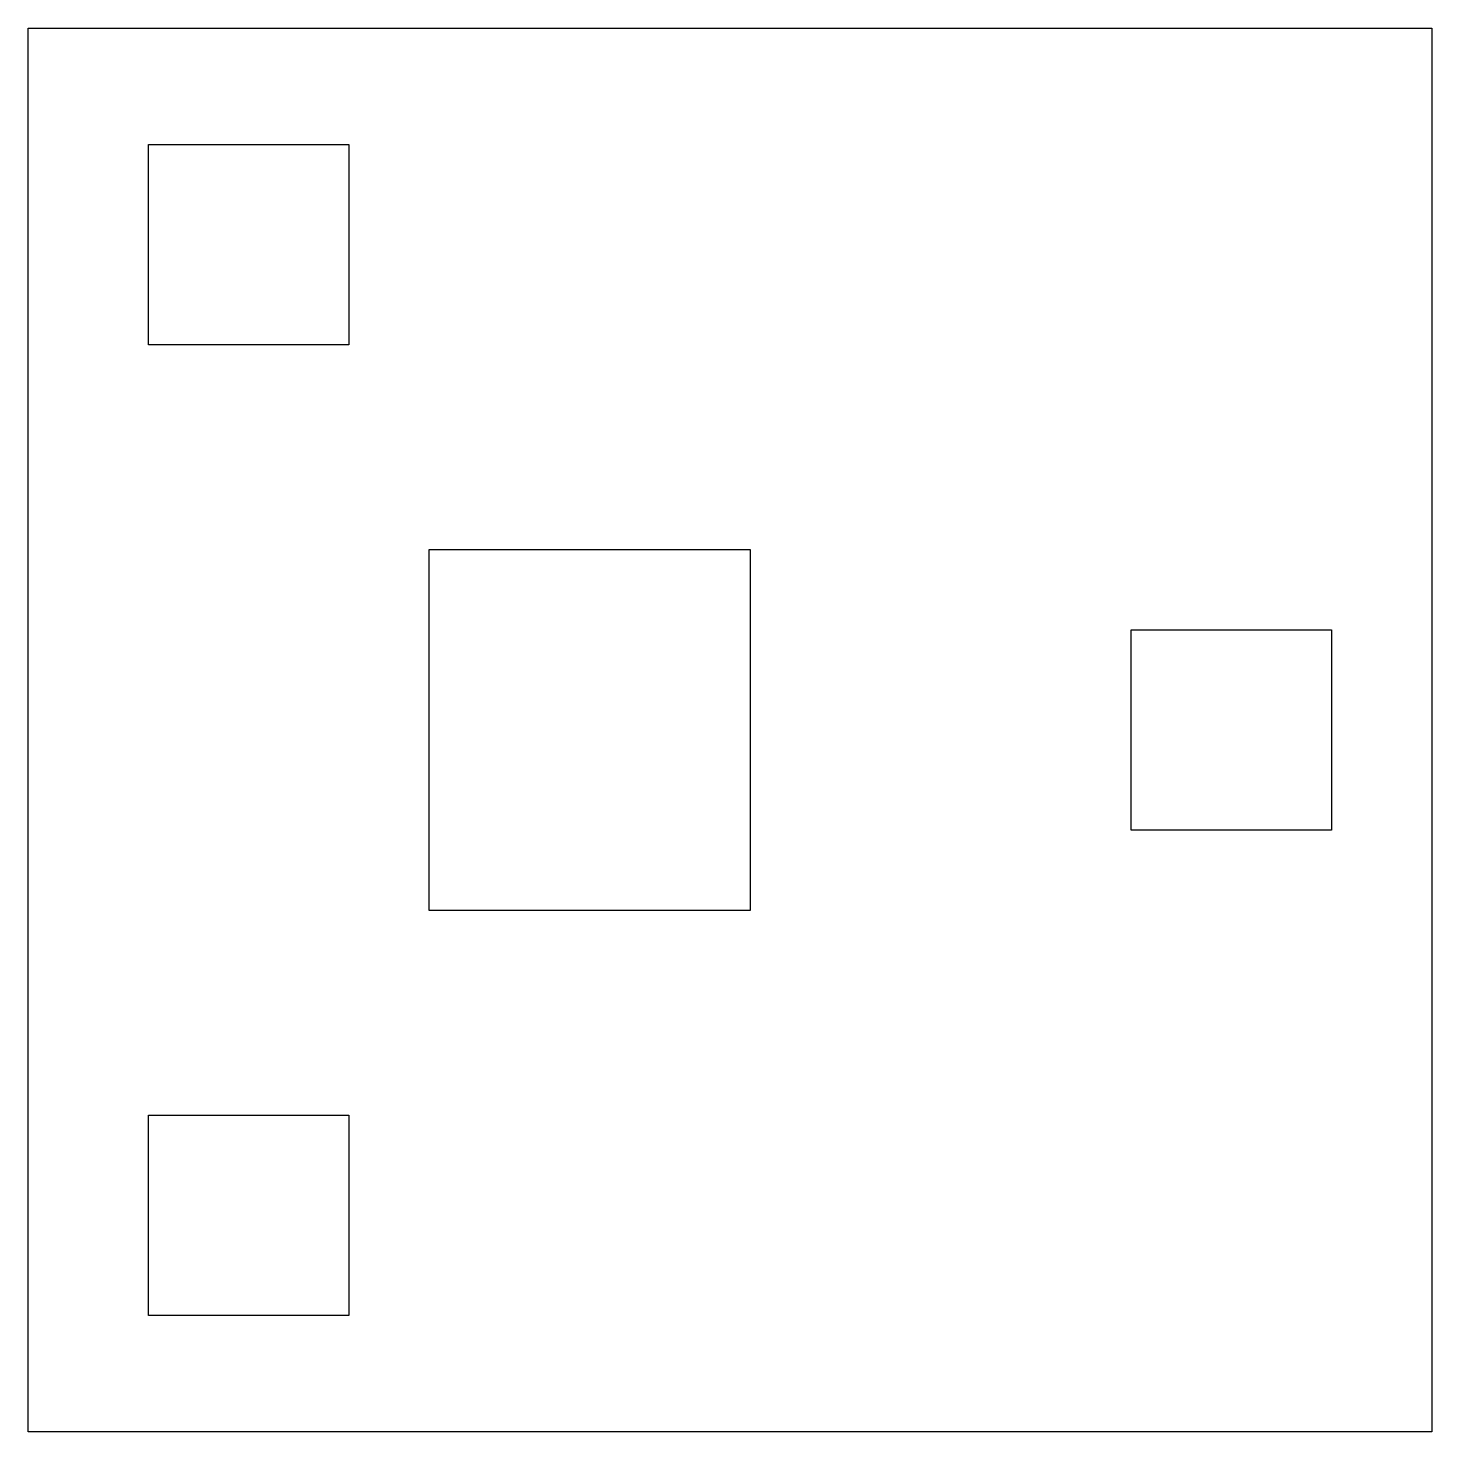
# Model space of a CAD drawing. Extents: x -2.19 to 2.19, y -2.19 to 2.19.
import ezdxf

# ---------------------------------------------------------------- set-up
doc = ezdxf.new("R2010")
doc.units = 0
doc.header["$LTSCALE"] = 50
doc.header["$MEASUREMENT"] = 0
doc.layers.get('0').update_dxf_attribs({"linetype": 'CONTINUOUS'})

msp = doc.modelspace()

# ---------------------------------------------------------------- linework, layer by layer
for p, q in [((-1.8125, 1.2), (-1.8125, 1.825)), ((-1.8125, 1.825), (-1.1875, 1.825)), ((-1.1875, 1.825), (-1.1875, 1.2)), ((-1.1875, 1.2), (-1.8125, 1.2)), ((-0.9375, -0.5625), (-0.9375, 0.5625)), ((-0.9375, 0.5625), (-0.15, 0.5625)), ((-0.4375, 0.5625), (0.0625, 0.5625)), ((0.0625, 0.5625), (0.0625, -0.5625)), ((1.25, -0.3125), (1.25, 0.3125)), ((1.25, 0.3125), (1.875, 0.3125)), ((1.875, 0.3125), (1.875, -0.3125)), ((1.5625, -0.3125), (1.25, -0.3125)), ((1.875, -0.3125), (1.5625, -0.3125)), ((0.0625, -0.5625), (-0.9375, -0.5625)), ((-1.8125, -1.825), (-1.8125, -1.2)), ((-1.8125, -1.2), (-1.1875, -1.2)), ((-1.1875, -1.2), (-1.1875, -1.825)), ((-1.1875, -1.825), (-1.8125, -1.825))]:
    msp.add_line(p, q)
at = {"flags": 128}
msp.add_lwpolyline([(-2.1875, 2.1875), (2.1875, 2.1875), (2.1875, -2.1875), (-2.1875, -2.1875)], close=True, dxfattribs=at)

doc.saveas('drawing.dxf')
